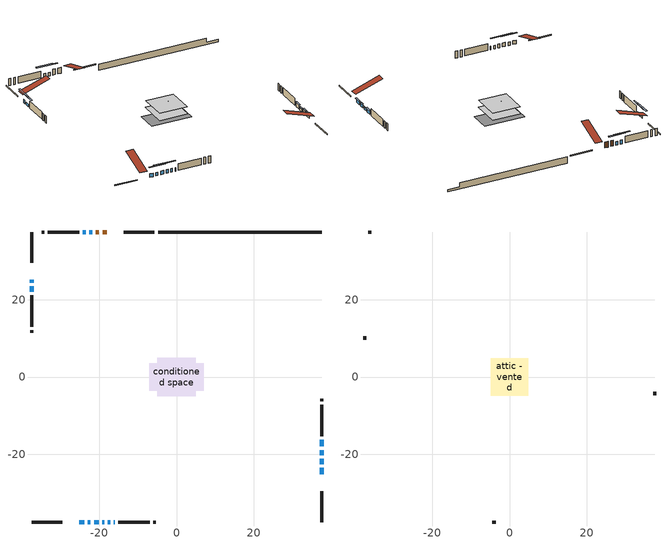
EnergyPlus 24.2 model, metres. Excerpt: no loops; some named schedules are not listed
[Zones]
conditioned space
 floor adiabatic (AdiabaticFloorConstruction): -4.97,-4.97 -4.97,4.97 4.97,4.97 4.97,-4.97 z1.01
 floor foundation (Slab1 construction): -7.02,-3.55 -7.02,3.55 7.02,3.55 7.02,-3.55 z-1.22
 wall outside (RimJoist1 construction): -5.7,37.5 -13.63,37.5 / -37.5,-37.5 -29.58,-37.5 / -37.5,37.5 -37.5,29.58 / 37.5,-37.5 37.5,-29.58 z1.01:1.31
 wall outside (AdiabaticWallConstruction 1): -18.04,37.5 -19.13,37.5 / -20.05,37.5 -20.89,37.5 z1.01:3.04
 wall outside (AdiabaticWallConstruction): -25.17,-37.5 -23.92,-37.5 / -17.77,-37.5 -17.14,-37.5 / -16.21,-37.5 -15.95,-37.5 z1.01:2.23; 37.5,-25.17 37.5,-23.43 / 37.5,-22.5 37.5,-21.16 / 37.5,-17.96 37.5,-16.22 / -23.48,37.5 -24.21,37.5 / -21.33,-37.5 -20.17,-37.5 / -19.24,-37.5 -18.69,-37.5 z1.01:2.35; 37.5,-20.23 37.5,-18.89 z1.01:1.83; -21.82,37.5 -22.55,37.5 / -37.5,25.17 -37.5,24.44 / -22.99,-37.5 -22.26,-37.5 z1.01:2.17; -37.5,23.51 -37.5,22.05 z1.01:1.93
 wall outside (Wall1 construction): -25.14,37.5 -33.25,37.5 / -15.03,-37.5 -6.92,-37.5 / -37.5,21.12 -37.5,13.01 / 37.5,-15.3 37.5,-7.19 z1.01:3.45
 wall outside (Wall2 construction): -34.18,37.5 -34.81,37.5 / -5.99,-37.5 -5.35,-37.5 / -37.5,12.08 -37.5,11.44 / 37.5,-6.26 37.5,-5.62 z1.01:3.45
 wall foundation (FoundationWall1 construction): -4.77,37.5,-1.22 -4.77,37.5,1.01 33.28,37.5,1.01 33.28,37.5,-0.4 37.5,37.5,-0.4 37.5,37.5,-1.22
 window (WindowConstruction 6): -25.17,-37.5 -23.92,-37.5 z1.01:2.23
 window (WindowConstruction 4): 37.5,-25.17 37.5,-23.43 z1.01:2.35
 window (WindowConstruction 5): 37.5,-22.5 37.5,-21.16 z1.01:2.35
 window (WindowConstruction 9): 37.5,-20.23 37.5,-18.89 z1.01:1.83
 window (WindowConstruction 10): 37.5,-17.96 37.5,-16.23 z1.01:2.35
 window (WindowConstruction 11): -21.82,37.5 -22.55,37.5 z1.01:2.17
 window (WindowConstruction 12): -37.5,25.17 -37.5,24.44 z1.01:2.17
 window (WindowConstruction 13): -22.99,-37.5 -22.26,-37.5 z1.01:2.17
 window (WindowConstruction): -23.48,37.5 -24.21,37.5 z1.01:2.35
 window (WindowConstruction 1): -37.5,23.51 -37.5,22.05 z1.01:1.92
 window (WindowConstruction 2): -21.33,-37.5 -20.17,-37.5 z1.01:2.35
 window (WindowConstruction 3): -19.24,-37.5 -18.69,-37.5 z1.01:2.35
 window (WindowConstruction 7): -17.77,-37.5 -17.14,-37.5 z1.01:2.23
 window (WindowConstruction 8): -16.21,-37.5 -15.96,-37.5 z1.01:2.23
 door (Door): -18.04,37.5 -19.12,37.5 z1.01:3.04
 door (Door 1): -20.05,37.5 -20.89,37.5 z1.01:3.04
 ceiling adiabatic (AdiabaticFloorConstruction): 4.97,-4.97 4.97,4.97 -4.97,4.97 -4.97,-4.97 z1.01
attic - vented
 floor to conditioned space (Floor1 construction Reversed): -4.84,-4.84 -4.84,4.84 4.84,4.84 4.84,-4.84 z3.45
 floor to conditioned space (Floor2 construction Reversed): -1.13,-1.13 -1.13,1.13 1.13,1.13 1.13,-1.13 z3.45
 wall outside (Wall3 construction): -35.74,37.5 -36.58,37.5 / -4.43,-37.5 -3.59,-37.5 / -37.5,10.52 -37.5,9.68 / 37.5,-4.69 37.5,-3.86 z1.01:3.45
 roof outside (Roof1 construction): -17.11,37.5,3.45 -17.11,27.83,6.67 -14.56,27.83,6.67 -14.56,37.5,3.45; -26.1,-37.5,3.45 -26.1,-27.83,6.67 -28.65,-27.83,6.67 -28.65,-37.5,3.45; -37.5,26.1,3.45 -27.83,26.1,6.67 -27.83,28.65,6.67 -37.5,28.65,3.45; 37.5,-26.1,3.45 27.83,-26.1,6.67 27.83,-28.65,6.67 37.5,-28.65,3.45
shading: 37.5,-23.23 37.5,-25.37 37.92,-25.37 37.92,-23.23 z2.55; 37.5,-20.96 37.5,-22.7 37.92,-22.7 37.92,-20.96 z2.55; 37.5,-18.69 37.5,-20.43 37.92,-20.43 37.92,-18.69 z2.03; 37.5,-16.02 37.5,-18.16 37.92,-18.16 37.92,-16.02 z2.55; -25.14,37.5 -19.23,37.5 -19.23,37.92 -25.14,37.92 z4.76; -37.5,21.85 -37.5,27.76 -37.92,27.76 -37.92,21.85 z4.76; -19.67,-37.5 -25.58,-37.5 -25.58,-37.92 -19.67,-37.92 z4.76; -26.8,37.5 -20.89,37.5 -20.89,37.92 -26.8,37.92 z4.94; -37.5,19.46 -37.5,26.1 -37.92,26.1 -37.92,19.46 z4.52; -17.58,-37.5 -23.92,-37.5 -23.92,-37.92 -17.58,-37.92 z4.94; -16.1,-37.5 -21.83,-37.5 -21.83,-37.92 -16.1,-37.92 z4.94
[Building]
Building 1: Terrain=Suburbs
[Site:Location]
Mont Joli AP_QC: Latitude {deg}=48.61; Longitude {deg}=-68.21; Time Zone {hr}=-5; Elevation {m}=52; Keep Site Location Information=Yes
[Site:GroundTemperature:Shallow]
-0.843868, -3.04892, -3.2255, -2.1791, 2.02165, 6.20283, 9.82768, 12.1239, 12.319, 10.4514, 6.91898, 2.86606
[Site:WaterMainsTemperature]
Calculation Method=Schedule; Temperature Schedule=mains temperature schedule
[Material] Roughness=Rough; Thermal Absorptance=0.9
Name | Thickness {m} | Conductivity {W/m-K} | Density {kg/m3} | Specific Heat {J/kg-K} | Solar Absorptance | Visible Absorptance
asphalt or fiberglass shingles | 0.00635 | 0.162714 | 1121.4 | 1465.45 | 0.4 | 0.4
ceiling loosefill ins | 0.169333 | 0.0480833 | 16.02 | 1046.75 | 0.7 | 0.7
ceiling stud and cavity | 0.1397 | 0.118946 | 65.682 | 1177.47 | 0.7 | 0.7
ceiling stud and cavity 1 | 0.1397 | 0.152278 | 65.682 | 1177.47 | 0.7 | 0.7
concrete 4.0 in. | 0.1016 | 1.803125 | 2242.8 | 837.4 | 0.7 | 0.7
concrete 8.0 in. | 0.2032 | 1.803125 | 2242.8 | 837.4 | 0.7 | 0.7
door material | 0.04445 | 0.0451087 | 512.64 | 1214.23 | 0.7 | 0.7
door material 1 | 0.04445 | 0.20624 | 512.64 | 1214.23 | 0.7 | 0.7
exterior vertical ins | 0.0457286 | 0.029427 | 32.04 | 1214.23 | 0.7 | 0.7
floor covering | 0.0127 | 0.0433444 | 54.468 | 1339.84 | 0.6 | 0.6
floor rigid ins; wall rigid ins 1 | 0.512978 | 0.029427 | 32.04 | 1214.23 | 0.7 | 0.7
floor stud and cavity | 0.1397 | 1.75129 | 37.0049 | 1207.88 | 0.7 | 0.7
furniture material conditioned space 1 | 0.1524 | 0.115458 | 640.8 | 1214.23 | 0.6 | 0.6
gypsum board | 0.0127 | 0.160291 | 801 | 837.4 | 0.6 | 0.6
gypsum board 1 | 0.0127 | 0.160291 | 801 | 837.4 | 0.7 | 0.7
osb sheathing 0.5 in. | 0.0127 | 0.115458 | 512.64 | 1214.23 | 0.7 | 0.7
osb sheathing 0.75 in. | 0.01905 | 0.115458 | 512.64 | 1214.23 | 0.7 | 0.7
osb sheathing 2.0 in. | 0.0508 | 0.115458 | 512.64 | 1214.23 | 0.7 | 0.7
rim joist rigid ins; wall rigid ins | 0.051816 | 0.029427 | 32.04 | 1214.23 | 0.7 | 0.7
rim joist stud and cavity | 0.0508 | 0.0387988 | 125.044 | 1163.47 | 0.6 | 0.6
wall stud and cavity | 0.1397 | 0.194937 | 139.0536 | 1170.24 | 0.7 | 0.7
wall stud and cavity 1 | 0.1397 | 0.200352 | 139.0536 | 1170.24 | 0.7 | 0.7
wall stud and cavity 2 | 0.0889 | 6.9971 | 50.32683 | 1063.81 | 0.6 | 0.6
wall stud and cavity 3 | 0.0889 | 0.380278 | 52.3479 | 1209.89 | 0.7 | 0.7
wall stud and cavity 4 | 0.0889 | 0.391764 | 83.0341 | 1211.67 | 0.7 | 0.7
wood siding | 0.0254 | 0.102417 | 544.68 | 1172.36 | 0.4 | 0.4
wood siding 1 | 0.00254 | 0.102417 | 544.68 | 1172.36 | 0.4 | 0.4
wood siding 2; wood siding 3; wood siding 4 | 0.0254 | 0.102417 | 544.68 | 1172.36 | 0.7 | 0.7
[WindowMaterial:SimpleGlazingSystem]
Name | U-Factor {W/m2-K} | Solar Heat Gain Coefficient
WindowMaterial | 1.42291 | 0.34
WindowMaterial 1 | 2.27347 | 0.58
WindowMaterial 10 | 2.24281 | 0.59
WindowMaterial 2 | 1.32752 | 0.37
WindowMaterial 3 | 1.50864 | 0.31
WindowMaterial 4 | 1.27358 | 0.38
WindowMaterial 5 | 1.30594 | 0.37
WindowMaterial 6 | 6.729 | 0.74
WindowMaterial 7 | 7.14236 | 0.61
WindowMaterial 8 | 1.393949 | 0.35
WindowMaterial 9 | 1.44164 | 0.33
[Construction]
AdiabaticFloorConstruction: floor stud and cavity, floor rigid ins, osb sheathing 0.75 in., floor covering
AdiabaticWallConstruction: wood siding 3, wall rigid ins 1, wall stud and cavity 3, gypsum board
AdiabaticWallConstruction 1: wood siding 4, wall rigid ins 1, wall stud and cavity 3, gypsum board
Door: door material
Door 1: door material 1
Floor1 construction Reversed: gypsum board, ceiling stud and cavity, ceiling loosefill ins
Floor2 construction Reversed: gypsum board, ceiling stud and cavity 1, ceiling loosefill ins
FoundationWall1 construction: concrete 8.0 in., gypsum board 1
furniture construction conditioned space 1: furniture material conditioned space 1
PartitionWallConstruction: gypsum board, wall stud and cavity 4, gypsum board
RimJoist1 construction: wood siding 2, rim joist rigid ins, osb sheathing 2.0 in., rim joist stud and cavity
Roof1 construction: asphalt or fiberglass shingles
Slab1 construction: concrete 4.0 in.
Wall1 construction: wood siding, wall rigid ins, osb sheathing 0.5 in., wall stud and cavity, gypsum board
Wall2 construction: wood siding, wall rigid ins, osb sheathing 0.5 in., wall stud and cavity 1, gypsum board
Wall3 construction: wood siding 1, wall stud and cavity 2
WindowConstruction: WindowMaterial
WindowConstruction 1: WindowMaterial 1
WindowConstruction 10; WindowConstruction 4: WindowMaterial 4
WindowConstruction 11; WindowConstruction 13: WindowMaterial 9
WindowConstruction 12: WindowMaterial 10
WindowConstruction 2: WindowMaterial 2
WindowConstruction 3: WindowMaterial 3
WindowConstruction 5: WindowMaterial 5
WindowConstruction 6; WindowConstruction 7: WindowMaterial 6
WindowConstruction 8: WindowMaterial 7
WindowConstruction 9: WindowMaterial 8
[Zone] Multiplier=1; Part of Total Floor Area=Yes
Name | Volume {m3}
attic - vented | 51.6881
conditioned space | 481
[Space]
Name | Zone | Volume {m3}
attic - vented 1 | attic - vented | 51.6881
conditioned space 1 | conditioned space | 481
[ZoneInfiltration:EffectiveLeakageArea]
infil attic - vented 1: Zone or Space=attic - vented 1; Schedule=Always On Discrete; Effective Air Leakage Area {cm2}=3433.39; Stack Coefficient=0.000393869; Wind Coefficient=1.3409e-05
[ZoneMixing]
whole house fan mix: Zone or Space=attic - vented; Schedule=Always On Continuous; Design Flow Rate Calculation Method=Flow/Zone; Design Flow Rate {m3/s}=0; Source Zone or Space=conditioned space
[SurfaceProperty:ExposedFoundationPerimeter]
Slab1: Exposed Perimeter Calculation Method=TotalExposedPerimeter; Total Exposed Perimeter {m}=42.277
[InternalMass] Zone or ZoneList=conditioned space; Space or SpaceList=conditioned space 1
Name | Construction | Surface Area {m2}
furniture mass conditioned space 1 | furniture construction conditioned space 1 | 79.3601
partition wall mass | PartitionWallConstruction | 198.4
[Lights]
interior lighting: Zone or ZoneList or Space or SpaceList=conditioned space 1; Schedule=interior lighting schedule; Design Level Calculation Method=LightingLevel; Lighting Level {W}=343.2; Return Air Fraction=0; Fraction Radiant=0.6; Fraction Visible=0.2; Fraction Replaceable=1
[People]
occupants: Zone or ZoneList or Space or SpaceList=conditioned space 1; Number of People Schedule=occupants schedule; Number of People Calculation Method=People; Number of People=3; Fraction Radiant=0.314171; Sensible Heat Fraction=0.56303; Activity Level Schedule=occupants activity schedule; Carbon Dioxide Generation Rate {m3/s-W}=0; Enable ASHRAE 55 Comfort Warnings=No; Mean Radiant Temperature Calculation Type=EnclosureAveraged
[ElectricEquipment] Zone or ZoneList or Space or SpaceList=conditioned space 1; Design Level Calculation Method=EquipmentLevel
Name | Schedule | Design Level {W} | Fraction Latent | Fraction Radiant | Fraction Lost
clothes dryer | clothes dryer schedule | 140.772 | 0.015 | 0.081 | 0.85
clothes washer | clothes washer schedule | 32.1985 | 0.03 | 0.162 | 0.7
cooking range | cooking range schedule | 215.147 | 0.08 | 0.432 | 0.2
dishwasher | dishwasher schedule | 66.8632 | 0.3 | 0.18 | 0.4
fridge | fridge schedule | 72.9452 | 0 | 0.6 | 0
mech vent bath fan 0 | mech vent bath fan 0 schedule | 50.2 | 0 | 0 | 1
mech vent bath fan 1 | mech vent bath fan 1 schedule | 50.2 | 0 | 0 | 1
mech vent house fan | mech vent house fan schedule | 0 | 0 | 0 | 1
mech vent house fan cfis | mech vent house fan cfis schedule | 0 | 0 | 0 | 0
mech vent range fan 0 | mech vent range fan 0 schedule | 57 | 0 | 0 | 1
misc plug loads | misc plug loads schedule | 494.7 | 0.045 | 0.513 | 0.1
whole house fan | Always On Discrete | 0 | 0 | 0 | 1
[OtherEquipment] Zone or ZoneList or Space or SpaceList=conditioned space 1; Design Level Calculation Method=EquipmentLevel
Name | Fuel Type | Schedule | Design Level {W} | Fraction Latent | Fraction Radiant | Fraction Lost
clothes dryer 1 | Electricity | clothes dryer schedule | 0 | 0.015 | 0.081 | 0.85
cooking range 1 | Electricity | cooking range schedule | 0 | 0.08 | 0.432 | 0.2
general water use latent | None | general water use schedule | 62.594 | 1 | 0 | 0
general water use sensible | None | general water use schedule | -61.6891 | 0 | 0.6 | 0
mech vent house fan latent load | None | Always On Discrete | 0 | 1 | 0 | 0
mech vent house fan sensible load | None | Always On Discrete | 0 | 0 | 0 | 0
water heater energy adjustment1 | Electricity | Always On Discrete | 0.01 | 0 | 0 | 1
[ZoneInfiltration:DesignFlowRate] Zone or ZoneList or Space or SpaceList=conditioned space 1; Schedule=Always On Discrete; Design Flow Rate Calculation Method=Flow/Zone; Design Flow Rate {m3/s}=0
infil flow; natural vent flow; whole house fan flow
[ZoneControl:Thermostat]
conditioned space Thermostat: Zone or ZoneList=conditioned space; Control Type Schedule=conditioned space Thermostat Schedule; Control 1=conditioned space temperature setpoint; Temperature Difference Between Cutout And Setpoint {deltaC}=0
[ZoneHVAC:Baseboard:Convective:Electric]
electric baseboard: Availability Schedule=Always On Discrete; Heating Design Capacity {W}=7436.97; Efficiency=1
[AirLoopHVAC:UnitarySystem]
unit heater unitary system: Control Type=Load; Controlling Zone or Thermostat Location=conditioned space; Dehumidification Control Type=None; Availability Schedule=Always On Discrete; Supply Fan=unit heater supply fan; Fan Placement=BlowThrough; Supply Air Fan Operating Mode Schedule=unit heater auto fan schedule; Heating Coil=unit heater htg coil; DX Heating Coil Sizing Ratio=1; Use DOAS DX Cooling Coil=No; Minimum Supply Air Temperature {C}=2; Latent Load Control=SensibleOnlyLoadControl; Cooling Supply Air Flow Rate Method=None; Heating Supply Air Flow Rate Method=SupplyAirFlowRate; Heating Supply Air Flow Rate {m3/s}=0.00141584; No Load Supply Air Flow Rate Method=SupplyAirFlowRate; No Load Supply Air Flow Rate {m3/s}=0; No Load Supply Air Flow Rate Control Set To Low Speed=Yes; Maximum Supply Air Temperature {C}=48.8889; Maximum Outdoor Dry-Bulb Temperature for Supplemental Heater Operation {C}=21; Ancillary On-Cycle Electric Power {W}=0; Ancillary Off-Cycle Electric Power {W}=0
[Fan:SystemModel]
unit heater supply fan: Availability Schedule=Always On Discrete; Design Maximum Air Flow Rate {m3/s}=0.00141584; Speed Control Method=Discrete; Electric Power Minimum Flow Rate Fraction=0.2; Design Pressure Rise {Pa}=500; Motor Efficiency=1; Motor In Air Stream Fraction=1; Design Electric Power Consumption {W}=Autosize; Design Power Sizing Method=PowerPerFlow; Electric Power Per Unit Flow Rate {W/(m3/s)}=28251.7; Electric Power Per Unit Flow Rate Per Unit Pressure {W/((m3/s)-Pa)}=1.66667; Fan Total Efficiency=0.7; Motor Loss Radiative Fraction=0; Number of Speeds=1; Speed Flow Fraction 1=1; Speed Electric Power Fraction 1=1
[Coil:Heating:Fuel]
unit heater htg coil: Availability Schedule=Always On Discrete; Fuel Type=OtherFuel2; Burner Efficiency=0.3; Nominal Capacity {W}=0.293071; On Cycle Parasitic Electric Load {W}=0; Off Cycle Parasitic Fuel Load {W}=0
[Zone equipment]
conditioned space: electric baseboard, unit heater unitary system
[Foundation:Kiva]
Foundation Kiva 1: Initial Indoor Air Temperature {C}=18; Wall Height Above Grade {m}=1.01002; Wall Depth Below Slab {m}=0.2032; Custom Block Material Name 1=exterior vertical ins; Custom Block Depth 1 {m}=2.23001; Custom Block X Position 1 {m}=0.2159; Custom Block Z Position 1 {m}=0
[Foundation:Kiva:Settings]
Soil Conductivity {W/m-K}=0.849921; Soil Density {kg/m3}=1842.3; Soil Specific Heat {J/kg-K}=418.7; Ground Solar Absorptivity=0.9; Ground Thermal Absorptivity=0.9; Ground Surface Roughness {m}=0.03; Far-Field Width {m}=40; Deep-Ground Boundary Condition=ZeroFlux; Deep-Ground Depth {m}=40; Minimum Cell Dimension {m}=0.2; Maximum Cell Growth Coefficient=3; Simulation Timestep=Timestep
[Exterior:Lights]
exterior lighting: Schedule=exterior lighting schedule; Design Level {W}=75.6
[EnergyManagementSystem:GlobalVariable]
infil_program_Qfan
infil_program_Qinf
natural_vent_program_Qnv
natural_vent_program_Qwhf
[EnergyManagementSystem:Sensor]
Name | Output:Variable or Output:Meter Index Key | Output:Variable or Output:Meter
airflow_gain | infil flow | Infiltration Sensible Heat Gain Energy
airflow_gain_1 | natural vent flow | Infiltration Sensible Heat Gain Energy
airflow_gain_2 | whole house fan flow | Infiltration Sensible Heat Gain Energy
airflow_loss | infil flow | Infiltration Sensible Heat Loss Energy
airflow_loss_1 | natural vent flow | Infiltration Sensible Heat Loss Energy
airflow_loss_2 | whole house fan flow | Infiltration Sensible Heat Loss Energy
clg_load_cond |  | Cooling:EnergyTransfer:Zone:CONDITIONED SPACE
clg_sp_s; clg_sp_s_1 | cooling setpoint | Schedule Value
clothes_dryer_exhaust_0_sch_s | clothes dryer exhaust 0 schedule | Schedule Value
conditioned_space_clg_unmet_s | conditioned space | Zone Cooling Setpoint Not Met Time
conditioned_space_htg_unmet_s | conditioned space | Zone Heating Setpoint Not Met Time
cool_season | cooling season schedule | Schedule Value
fridge_tin_s | conditioned space | Zone Mean Air Temperature
htg_load_cond |  | Heating:EnergyTransfer:Zone:CONDITIONED SPACE
htg_sp_s; htg_sp_s_1 | heating setpoint | Schedule Value
ig_ee_conv | clothes dryer | Electric Equipment Convective Heating Energy
ig_ee_conv_2 | cooking range | Electric Equipment Convective Heating Energy
ig_ee_conv_4 | fridge | Electric Equipment Convective Heating Energy
ig_ee_conv_5 | misc plug loads | Electric Equipment Convective Heating Energy
ig_ee_conv_6 | whole house fan | Electric Equipment Convective Heating Energy
ig_ee_rad | clothes dryer | Electric Equipment Radiant Heating Energy
ig_ee_rad_2 | cooking range | Electric Equipment Radiant Heating Energy
ig_ee_rad_4 | fridge | Electric Equipment Radiant Heating Energy
ig_ee_rad_5 | misc plug loads | Electric Equipment Radiant Heating Energy
ig_ee_rad_6 | whole house fan | Electric Equipment Radiant Heating Energy
ig_lgt_conv | interior lighting | Lights Convective Heating Energy
ig_lgt_rad | interior lighting | Lights Radiant Heating Energy
ig_lgt_vis | interior lighting | Lights Visible Radiation Heating Energy
ig_oe_conv | clothes dryer 1 | Other Equipment Convective Heating Energy
ig_oe_conv_1 | cooking range 1 | Other Equipment Convective Heating Energy
ig_oe_conv_2 | general water use latent | Other Equipment Convective Heating Energy
ig_oe_conv_3 | general water use sensible | Other Equipment Convective Heating Energy
ig_oe_conv_4 | water heater energy adjustment1 | Other Equipment Convective Heating Energy
ig_oe_rad | clothes dryer 1 | Other Equipment Radiant Heating Energy
ig_oe_rad_1 | cooking range 1 | Other Equipment Radiant Heating Energy
ig_oe_rad_2 | general water use latent | Other Equipment Radiant Heating Energy
ig_oe_rad_3 | general water use sensible | Other Equipment Radiant Heating Energy
ig_oe_rad_4 | water heater energy adjustment1 | Other Equipment Radiant Heating Energy
ig_ppl_conv | occupants | People Convective Heating Energy
ig_ppl_rad | occupants | People Radiant Heating Energy
im_conv | furniture mass conditioned space 1 | Surface Inside Face Convection Heat Gain Energy
im_conv_1 | partition wall mass | Surface Inside Face Convection Heat Gain Energy
im_ig | furniture mass conditioned space 1 | Surface Inside Face Internal Gains Radiation Heat Gain Energy
im_ig_1 | partition wall mass | Surface Inside Face Internal Gains Radiation Heat Gain Energy
im_lgt | furniture mass conditioned space 1 | Surface Inside Face Lights Radiation Heat Gain Energy
im_lgt_1 | partition wall mass | Surface Inside Face Lights Radiation Heat Gain Energy
im_sol | furniture mass conditioned space 1 | Surface Inside Face Solar Radiation Heat Gain Energy
im_sol_1 | partition wall mass | Surface Inside Face Solar Radiation Heat Gain Energy
im_surf | furniture mass conditioned space 1 | Surface Inside Face Net Surface Thermal Radiation Heat Gain Energy
im_surf_1 | partition wall mass | Surface Inside Face Net Surface Thermal Radiation Heat Gain Energy
mech_vent_bath_fan_0_sch_s | mech vent bath fan 0 schedule | Schedule Value
mech_vent_bath_fan_1_sch_s | mech vent bath fan 1 schedule | Schedule Value
mech_vent_range_fan_0_sch_s | mech vent range fan 0 schedule | Schedule Value
mv_conv | mech vent bath fan 0 | Electric Equipment Convective Heating Energy
mv_conv_1 | mech vent bath fan 1 | Electric Equipment Convective Heating Energy
mv_conv_2 | mech vent house fan | Electric Equipment Convective Heating Energy
mv_conv_3 | mech vent house fan cfis | Electric Equipment Convective Heating Energy
mv_conv_4 | mech vent range fan 0 | Electric Equipment Convective Heating Energy
mv_conv_5 | mech vent house fan latent load | Other Equipment Convective Heating Energy
mv_conv_6 | mech vent house fan sensible load | Other Equipment Convective Heating Energy
mv_rad | mech vent bath fan 0 | Electric Equipment Radiant Heating Energy
mv_rad_1 | mech vent bath fan 1 | Electric Equipment Radiant Heating Energy
mv_rad_2 | mech vent house fan | Electric Equipment Radiant Heating Energy
mv_rad_3 | mech vent house fan cfis | Electric Equipment Radiant Heating Energy
mv_rad_4 | mech vent range fan 0 | Electric Equipment Radiant Heating Energy
mv_rad_5 | mech vent house fan latent load | Other Equipment Radiant Heating Energy
mv_rad_6 | mech vent house fan sensible load | Other Equipment Radiant Heating Energy
natural_vent_s | natural vent schedule | Schedule Value
out_pb_s |  | Site Outdoor Air Barometric Pressure
out_wt_s |  | Site Outdoor Air Humidity Ratio
site_vw_s |  | Site Wind Speed
ss_back_out | Window1 | Surface Window Shortwave from Zone Back Out Window Heat Transfer Rate
ss_back_out_1 | Window10 | Surface Window Shortwave from Zone Back Out Window Heat Transfer Rate
ss_back_out_10 | Window6 | Surface Window Shortwave from Zone Back Out Window Heat Transfer Rate
ss_back_out_11 | Window7 | Surface Window Shortwave from Zone Back Out Window Heat Transfer Rate
ss_back_out_12 | Window8 | Surface Window Shortwave from Zone Back Out Window Heat Transfer Rate
ss_back_out_13 | Window9 | Surface Window Shortwave from Zone Back Out Window Heat Transfer Rate
ss_back_out_2 | Window11 | Surface Window Shortwave from Zone Back Out Window Heat Transfer Rate
ss_back_out_3 | Window12 | Surface Window Shortwave from Zone Back Out Window Heat Transfer Rate
ss_back_out_4 | Window13 | Surface Window Shortwave from Zone Back Out Window Heat Transfer Rate
ss_back_out_5 | Window14 | Surface Window Shortwave from Zone Back Out Window Heat Transfer Rate
ss_back_out_6 | Window15 | Surface Window Shortwave from Zone Back Out Window Heat Transfer Rate
ss_back_out_7 | Window16 | Surface Window Shortwave from Zone Back Out Window Heat Transfer Rate
ss_back_out_8 | Window3 | Surface Window Shortwave from Zone Back Out Window Heat Transfer Rate
ss_back_out_9 | Window4 | Surface Window Shortwave from Zone Back Out Window Heat Transfer Rate
ss_conv | Door1 | Surface Inside Face Convection Heat Gain Energy
ss_conv_1 | Door2 | Surface Inside Face Convection Heat Gain Energy
ss_conv_10 | Window3 | Surface Inside Face Convection Heat Gain Energy
ss_conv_11 | Window4 | Surface Inside Face Convection Heat Gain Energy
ss_conv_12 | Window6 | Surface Inside Face Convection Heat Gain Energy
ss_conv_13 | Window7 | Surface Inside Face Convection Heat Gain Energy
ss_conv_14 | Window8 | Surface Inside Face Convection Heat Gain Energy
ss_conv_15 | Window9 | Surface Inside Face Convection Heat Gain Energy
ss_conv_2 | Window1 | Surface Inside Face Convection Heat Gain Energy
ss_conv_3 | Window10 | Surface Inside Face Convection Heat Gain Energy
ss_conv_4 | Window11 | Surface Inside Face Convection Heat Gain Energy
ss_conv_5 | Window12 | Surface Inside Face Convection Heat Gain Energy
ss_conv_6 | Window13 | Surface Inside Face Convection Heat Gain Energy
ss_conv_7 | Window14 | Surface Inside Face Convection Heat Gain Energy
ss_conv_8 | Window15 | Surface Inside Face Convection Heat Gain Energy
ss_conv_9 | Window16 | Surface Inside Face Convection Heat Gain Energy
ss_ig | Door1 | Surface Inside Face Internal Gains Radiation Heat Gain Energy
ss_ig_1 | Door2 | Surface Inside Face Internal Gains Radiation Heat Gain Energy
ss_ig_10 | Window3 | Surface Inside Face Internal Gains Radiation Heat Gain Energy
ss_ig_11 | Window4 | Surface Inside Face Internal Gains Radiation Heat Gain Energy
ss_ig_12 | Window6 | Surface Inside Face Internal Gains Radiation Heat Gain Energy
ss_ig_13 | Window7 | Surface Inside Face Internal Gains Radiation Heat Gain Energy
ss_ig_14 | Window8 | Surface Inside Face Internal Gains Radiation Heat Gain Energy
ss_ig_15 | Window9 | Surface Inside Face Internal Gains Radiation Heat Gain Energy
ss_ig_2 | Window1 | Surface Inside Face Internal Gains Radiation Heat Gain Energy
ss_ig_3 | Window10 | Surface Inside Face Internal Gains Radiation Heat Gain Energy
ss_ig_4 | Window11 | Surface Inside Face Internal Gains Radiation Heat Gain Energy
ss_ig_5 | Window12 | Surface Inside Face Internal Gains Radiation Heat Gain Energy
ss_ig_6 | Window13 | Surface Inside Face Internal Gains Radiation Heat Gain Energy
ss_ig_7 | Window14 | Surface Inside Face Internal Gains Radiation Heat Gain Energy
ss_ig_8 | Window15 | Surface Inside Face Internal Gains Radiation Heat Gain Energy
